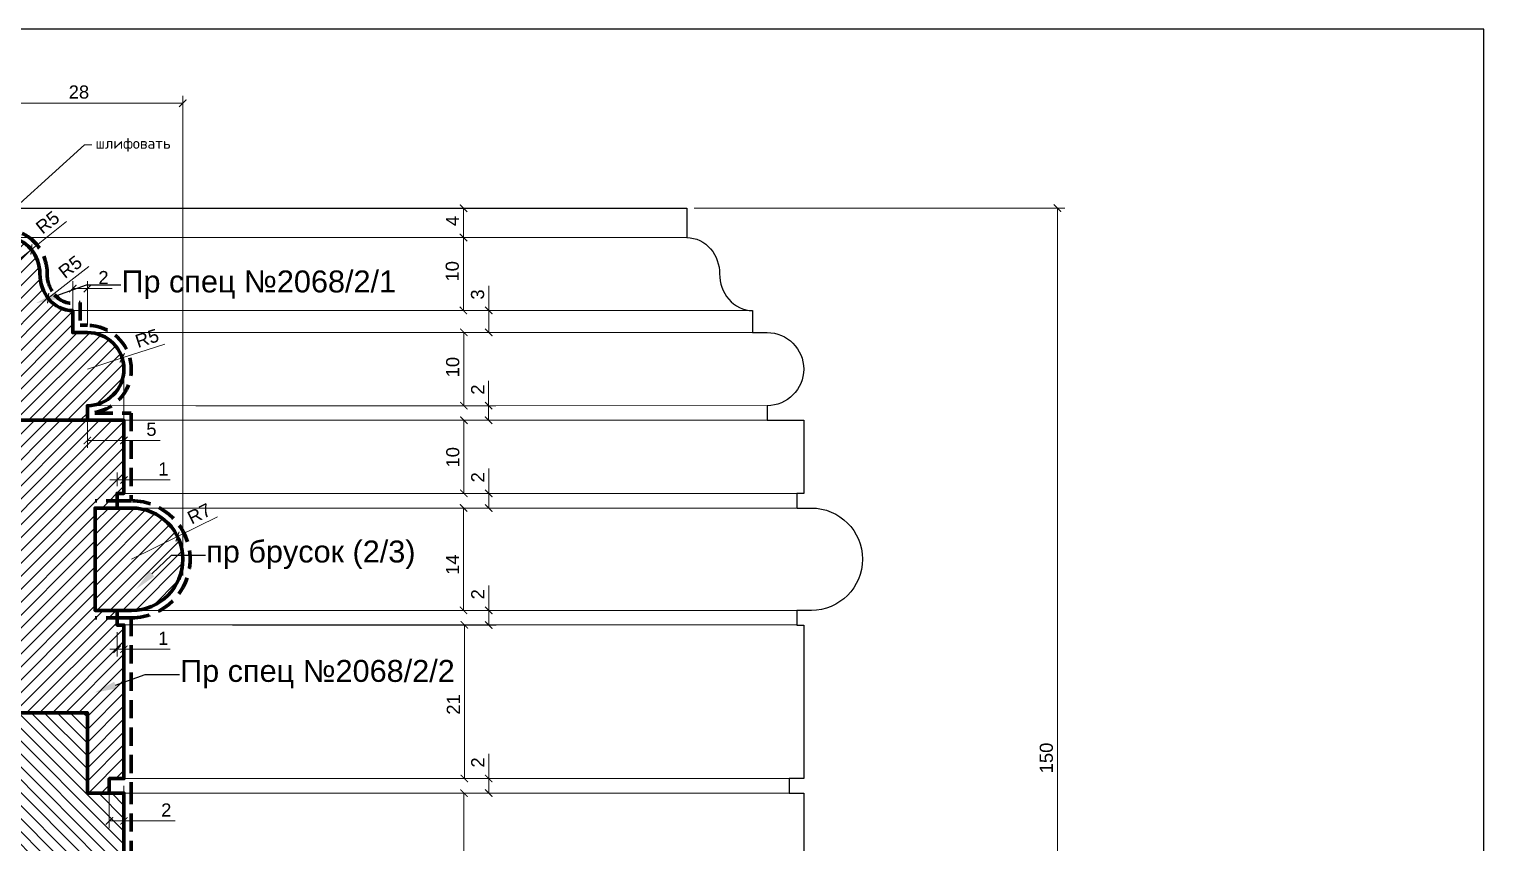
# Model space of a CAD drawing. Header units: inches. Extents: x 376 to 676, y 524 to 724.
# Drawn here: x 476.7 to 675.7, y 612.7 to 724 of the extents above; entities that cross this region are included whole.
import ezdxf
from ezdxf import colors
from ezdxf.entities.mleader import LeaderData, LeaderLine
from ezdxf.math import Vec2, Vec3

# ---------------------------------------------------------------- set-up
doc = ezdxf.new("R2010")
doc.units = ezdxf.units.IN
doc.header["$MEASUREMENT"] = 0
doc.linetypes.add('HIDDEN', pattern=[0.375, 0.25, -0.125])
doc.layers.add('Outside panel', color=7, linetype='Continuous', lineweight=18, true_color=0x7f5e57)
doc.layers.add('линия 50', color=1, linetype='Continuous', lineweight=140)
doc.layers.add('служебный слой РАЗМЕРЫ', color=7, linetype='Continuous', lineweight=9)
doc.layers.add('размеры в модели', color=7, linetype='Continuous')
doc.styles.get("Standard").update_dxf_attribs({"font": 'arial.ttf'})
doc.styles.add('ЕСКД профили текст', font='isocpeur.ttf')
doc.dimstyles.new('M_1', dxfattribs={"dimtxt": 1.8, "dimasz": 1, "dimexe": 1, "dimexo": 1, "dimgap": 0.6, "dimtad": 1, "dimdec": 0, "dimdsep": 46, "dimtxsty": 'Standard', "dimblk": 'ARCHTICK', "dimcen": -5, "dimclrd": 7, "dimclre": 7, "dimclrt": 7, "dimadec": 0, "dimazin": 0, "dimtfac": 1, "dimtdec": 0, "dimtmove": 0, "dimatfit": 3, "dimfxl": 1, "dimtolj": 1, "dimtzin": 0, "dimlwd": 5, "dimlwe": 5, "dimarcsym": 0})
pattern_1 = [(45, (-314001.0152, 91776.9264), (-0.8838834765, 0.8838834765), [])]

# ---------------------------------------------------------------- blocks, each defined once
blk = doc.blocks.new('_ArchTick')
at = {"color": 0, "linetype": 'ByBlock', "const_width": 0.15}
blk.add_lwpolyline([(-0.5, -0.5), (0.5, 0.5)], dxfattribs=at)
blk = doc.blocks.new('*D41')
at = {"color": 7, "lineweight": 5, "ltscale": 1000, "transparency": 16777216}
for p, q in [((567.66, 699.48), (618.39, 699.48)), ((617.39, 699.48), (617.39, 549.48)), ((583.66, 549.48), (618.39, 549.48))]:
    blk.add_line(p, q, dxfattribs=at)
at = {"layer": 'Defpoints', "color": 0, "ltscale": 1000, "transparency": 16777216}
for p in [(566.66, 699.48), (582.66, 549.48), (617.39, 549.48)]:
    blk.add_point(p, dxfattribs=at)
at = {"color": 7, "lineweight": 5, "ltscale": 1000, "transparency": 16777216}
for p, rotation in [((617.39, 699.48), 90), ((617.39, 549.48), 270)]:
    blk.add_blockref('_ArchTick', p, dxfattribs=dict(at, rotation=rotation))
at = {"color": 7, "ltscale": 1000, "transparency": 16777216, "insert": (615.87, 624.27), "char_height": 1.8, "attachment_point": 5, "rotation": 90}
blk.add_mtext('\\A1;150', dxfattribs=at)
blk = doc.blocks.new('*D28')
at = {"layer": 'Defpoints', "color": 0, "ltscale": 1000, "transparency": 16777216}
for p in [(483.48, 690.43), (479.29, 687.16)]:
    blk.add_point(p, dxfattribs=at)
at = {"layer": 'размеры в модели', "color": 7, "lineweight": 5, "ltscale": 1000, "transparency": 16777216}
blk.add_line((484.86, 691.51), (479.29, 687.16), dxfattribs=at)
at = {"layer": 'размеры в модели', "color": 7, "lineweight": 5, "ltscale": 1000, "transparency": 16777216, "rotation": 217.9618889464225}
blk.add_blockref('_ArchTick', (479.29, 687.16), dxfattribs=at)
at = {"layer": 'размеры в модели', "color": 7, "ltscale": 1000, "transparency": 16777216, "insert": (482.31, 691.44), "char_height": 1.8, "attachment_point": 5, "rotation": 37.9619}
blk.add_mtext('\\A1;R5', dxfattribs=at)
blk = doc.blocks.new('*D27')
at = {"layer": 'Defpoints', "color": 0, "ltscale": 1000, "transparency": 16777216}
for p in [(477, 693.81), (472.85, 690.5)]:
    blk.add_point(p, dxfattribs=at)
at = {"layer": 'размеры в модели', "color": 7, "lineweight": 5, "ltscale": 1000, "transparency": 16777216}
for p in [(481.78, 697.63), (472.85, 690.5)]:
    blk.add_line(p, (477, 693.81), dxfattribs=at)
at = {"layer": 'размеры в модели', "color": 7, "lineweight": 5, "ltscale": 1000, "transparency": 16777216, "rotation": 218.626847684397}
blk.add_blockref('_ArchTick', (477, 693.81), dxfattribs=at)
at = {"layer": 'размеры в модели', "color": 7, "ltscale": 1000, "transparency": 16777216, "insert": (479.22, 697.53), "char_height": 1.8, "attachment_point": 5, "rotation": 38.6268}
blk.add_mtext('\\A1;R5', dxfattribs=at)
blk = doc.blocks.new('*D26')
at = {"layer": 'Defpoints', "color": 0, "ltscale": 1000, "transparency": 16777216}
for p in [(497.71, 713.83), (469.66, 696.22), (497.71, 648.22)]:
    blk.add_point(p, dxfattribs=at)
at = {"layer": 'размеры в модели', "color": 7, "lineweight": 5, "ltscale": 1000, "transparency": 16777216}
for p, q in [((469.66, 697.22), (469.66, 714.83)), ((497.71, 649.22), (497.71, 714.83)), ((469.66, 713.83), (497.71, 713.83))]:
    blk.add_line(p, q, dxfattribs=at)
at = {"layer": 'размеры в модели', "color": 7, "lineweight": 5, "ltscale": 1000, "transparency": 16777216, "rotation": 180}
blk.add_blockref('_ArchTick', (469.66, 713.83), dxfattribs=at)
at = {"layer": 'размеры в модели', "color": 7, "lineweight": 5, "ltscale": 1000, "transparency": 16777216}
blk.add_blockref('_ArchTick', (497.71, 713.83), dxfattribs=at)
at = {"layer": 'размеры в модели', "color": 7, "ltscale": 1000, "transparency": 16777216, "insert": (483.5, 715.35), "char_height": 1.8, "attachment_point": 5}
blk.add_mtext('\\A1;28', dxfattribs=at)
blk = doc.blocks.new('*D24')
at = {"layer": 'Defpoints', "color": 0, "ltscale": 1000, "transparency": 16777216}
for p in [(487.66, 621.46), (489.66, 621.46), (489.66, 615.66)]:
    blk.add_point(p, dxfattribs=at)
at = {"layer": 'размеры в модели', "color": 7, "lineweight": 5, "ltscale": 1000, "transparency": 16777216}
for p, q in [((487.66, 620.46), (487.66, 614.66)), ((489.66, 620.46), (489.66, 614.66)), ((487.66, 615.66), (489.66, 615.66)), ((489.66, 615.66), (496.65, 615.66))]:
    blk.add_line(p, q, dxfattribs=at)
at = {"layer": 'размеры в модели', "color": 7, "lineweight": 5, "ltscale": 1000, "transparency": 16777216, "rotation": 180}
blk.add_blockref('_ArchTick', (487.66, 615.66), dxfattribs=at)
at = {"layer": 'размеры в модели', "color": 7, "lineweight": 5, "ltscale": 1000, "transparency": 16777216}
blk.add_blockref('_ArchTick', (489.66, 615.66), dxfattribs=at)
at = {"layer": 'размеры в модели', "color": 7, "ltscale": 1000, "transparency": 16777216, "insert": (495.45, 617.16), "char_height": 1.8, "attachment_point": 5}
blk.add_mtext('\\A1;2', dxfattribs=at)
blk = doc.blocks.new('*D23')
at = {"layer": 'Defpoints', "color": 0, "ltscale": 1000, "transparency": 16777216}
for p in [(488.71, 642.46), (489.66, 642.46), (489.66, 639.14)]:
    blk.add_point(p, dxfattribs=at)
at = {"layer": 'размеры в модели', "color": 7, "lineweight": 5, "ltscale": 1000, "transparency": 16777216}
for p, q in [((488.71, 641.46), (488.71, 638.14)), ((489.66, 641.46), (489.66, 638.14)), ((488.71, 639.14), (487.71, 639.14)), ((488.71, 639.14), (489.66, 639.14)), ((489.66, 639.14), (495.98, 639.14))]:
    blk.add_line(p, q, dxfattribs=at)
blk.add_blockref('_ArchTick', (488.71, 639.14), dxfattribs=at)
at = {"layer": 'размеры в модели', "color": 7, "lineweight": 5, "ltscale": 1000, "transparency": 16777216, "rotation": 180}
blk.add_blockref('_ArchTick', (489.66, 639.14), dxfattribs=at)
at = {"layer": 'размеры в модели', "color": 7, "ltscale": 1000, "transparency": 16777216, "insert": (495.04, 640.64), "char_height": 1.8, "attachment_point": 5}
blk.add_mtext('\\A1;1', dxfattribs=at)
blk = doc.blocks.new('*D22')
at = {"layer": 'Defpoints', "color": 0, "ltscale": 1000, "transparency": 16777216}
for p in [(489.66, 662.3), (488.71, 660.46), (489.66, 660.46)]:
    blk.add_point(p, dxfattribs=at)
at = {"layer": 'размеры в модели', "color": 7, "lineweight": 5, "ltscale": 1000, "transparency": 16777216}
for p, q in [((488.71, 661.46), (488.71, 663.3)), ((489.66, 661.46), (489.66, 663.3)), ((488.71, 662.3), (487.71, 662.3)), ((488.71, 662.3), (489.66, 662.3)), ((489.66, 662.3), (495.98, 662.3))]:
    blk.add_line(p, q, dxfattribs=at)
blk.add_blockref('_ArchTick', (488.71, 662.3), dxfattribs=at)
at = {"layer": 'размеры в модели', "color": 7, "lineweight": 5, "ltscale": 1000, "transparency": 16777216, "rotation": 180}
blk.add_blockref('_ArchTick', (489.66, 662.3), dxfattribs=at)
at = {"layer": 'размеры в модели', "color": 7, "ltscale": 1000, "transparency": 16777216, "insert": (495.05, 663.8), "char_height": 1.8, "attachment_point": 5}
blk.add_mtext('\\A1;1', dxfattribs=at)
blk = doc.blocks.new('*D21')
at = {"layer": 'Defpoints', "color": 0, "ltscale": 1000, "transparency": 16777216}
for p in [(489.65, 677.8), (484.66, 672.46), (489.65, 667.7)]:
    blk.add_point(p, dxfattribs=at)
at = {"layer": 'размеры в модели', "color": 7, "lineweight": 5, "ltscale": 1000, "transparency": 16777216}
for p, q in [((489.65, 676.8), (489.65, 666.7)), ((484.66, 671.46), (484.66, 666.7)), ((484.66, 667.7), (489.65, 667.7)), ((489.65, 667.7), (494.62, 667.7))]:
    blk.add_line(p, q, dxfattribs=at)
at = {"layer": 'размеры в модели', "color": 7, "lineweight": 5, "ltscale": 1000, "transparency": 16777216, "rotation": 180}
blk.add_blockref('_ArchTick', (484.66, 667.7), dxfattribs=at)
at = {"layer": 'размеры в модели', "color": 7, "lineweight": 5, "ltscale": 1000, "transparency": 16777216}
blk.add_blockref('_ArchTick', (489.65, 667.7), dxfattribs=at)
at = {"layer": 'размеры в модели', "color": 7, "ltscale": 1000, "transparency": 16777216, "insert": (493.42, 669.22), "char_height": 1.8, "attachment_point": 5}
blk.add_mtext('\\A1;5', dxfattribs=at)
blk = doc.blocks.new('*D20')
at = {"layer": 'Defpoints', "color": 0, "ltscale": 1000, "transparency": 16777216}
for p in [(484.66, 688.47), (482.66, 682.48), (484.66, 682.46)]:
    blk.add_point(p, dxfattribs=at)
at = {"layer": 'размеры в модели', "color": 7, "lineweight": 5, "ltscale": 1000, "transparency": 16777216}
for p, q in [((482.66, 683.48), (482.66, 689.47)), ((484.66, 683.46), (484.66, 689.47)), ((482.66, 688.47), (484.66, 688.47)), ((484.66, 688.47), (488.05, 688.47))]:
    blk.add_line(p, q, dxfattribs=at)
at = {"layer": 'размеры в модели', "color": 7, "lineweight": 5, "ltscale": 1000, "transparency": 16777216, "rotation": 180}
blk.add_blockref('_ArchTick', (482.66, 688.47), dxfattribs=at)
at = {"layer": 'размеры в модели', "color": 7, "lineweight": 5, "ltscale": 1000, "transparency": 16777216}
blk.add_blockref('_ArchTick', (484.66, 688.47), dxfattribs=at)
at = {"layer": 'размеры в модели', "color": 7, "ltscale": 1000, "transparency": 16777216, "insert": (486.86, 689.98), "char_height": 1.8, "attachment_point": 5}
blk.add_mtext('\\A1;2', dxfattribs=at)
blk = doc.blocks.new('*D19')
at = {"color": 7, "lineweight": 5, "ltscale": 1000, "transparency": 16777216}
for p, q in [((488.49, 699.46), (537.12, 699.46)), ((536.12, 695.46), (536.12, 699.46)), ((488.49, 695.46), (537.12, 695.46))]:
    blk.add_line(p, q, dxfattribs=at)
at = {"layer": 'Defpoints', "color": 0, "ltscale": 1000, "transparency": 16777216}
for p in [(487.49, 699.46), (536.12, 699.46), (487.49, 695.46)]:
    blk.add_point(p, dxfattribs=at)
at = {"color": 7, "lineweight": 5, "ltscale": 1000, "transparency": 16777216}
for p, rotation in [((536.12, 699.46), 90), ((536.12, 695.46), 270)]:
    blk.add_blockref('_ArchTick', p, dxfattribs=dict(at, rotation=rotation))
at = {"color": 7, "ltscale": 1000, "transparency": 16777216, "insert": (534.62, 697.71), "char_height": 1.8, "attachment_point": 5, "rotation": 90}
blk.add_mtext('\\A1;4', dxfattribs=at)
blk = doc.blocks.new('*D18')
at = {"color": 7, "lineweight": 5, "ltscale": 1000, "transparency": 16777216}
for p, q in [((488.49, 695.46), (537.1, 695.46)), ((536.1, 685.48), (536.1, 695.46)), ((497.49, 685.48), (537.1, 685.48))]:
    blk.add_line(p, q, dxfattribs=at)
at = {"layer": 'Defpoints', "color": 0, "ltscale": 1000, "transparency": 16777216}
for p in [(487.49, 695.46), (536.1, 695.46), (496.49, 685.48)]:
    blk.add_point(p, dxfattribs=at)
at = {"color": 7, "lineweight": 5, "ltscale": 1000, "transparency": 16777216}
for p, rotation in [((536.1, 695.46), 90), ((536.1, 685.48), 270)]:
    blk.add_blockref('_ArchTick', p, dxfattribs=dict(at, rotation=rotation))
at = {"color": 7, "ltscale": 1000, "transparency": 16777216, "insert": (534.59, 690.84), "char_height": 1.8, "attachment_point": 5, "rotation": 90}
blk.add_mtext('\\A1;10', dxfattribs=at)
blk = doc.blocks.new('*D17')
at = {"color": 7, "lineweight": 5, "ltscale": 1000, "transparency": 16777216}
for p, q in [((499.49, 682.48), (537.17, 682.48)), ((536.17, 672.46), (536.17, 682.48)), ((499.49, 672.46), (537.17, 672.46))]:
    blk.add_line(p, q, dxfattribs=at)
at = {"layer": 'Defpoints', "color": 0, "ltscale": 1000, "transparency": 16777216}
for p in [(498.49, 682.48), (536.17, 682.48), (498.49, 672.46)]:
    blk.add_point(p, dxfattribs=at)
at = {"color": 7, "lineweight": 5, "ltscale": 1000, "transparency": 16777216}
for p, rotation in [((536.17, 682.48), 90), ((536.17, 672.46), 270)]:
    blk.add_blockref('_ArchTick', p, dxfattribs=dict(at, rotation=rotation))
at = {"color": 7, "ltscale": 1000, "transparency": 16777216, "insert": (534.65, 677.73), "char_height": 1.8, "attachment_point": 5, "rotation": 90}
blk.add_mtext('\\A1;10', dxfattribs=at)
blk = doc.blocks.new('*D16')
at = {"color": 7, "lineweight": 5, "ltscale": 1000, "transparency": 16777216}
for p, q in [((504.49, 670.46), (537.17, 670.46)), ((536.17, 660.46), (536.17, 670.46)), ((504.49, 660.46), (537.17, 660.46))]:
    blk.add_line(p, q, dxfattribs=at)
at = {"layer": 'Defpoints', "color": 0, "ltscale": 1000, "transparency": 16777216}
for p in [(503.49, 670.46), (536.17, 670.46), (503.49, 660.46)]:
    blk.add_point(p, dxfattribs=at)
at = {"color": 7, "lineweight": 5, "ltscale": 1000, "transparency": 16777216}
for p, rotation in [((536.17, 670.46), 90), ((536.17, 660.46), 270)]:
    blk.add_blockref('_ArchTick', p, dxfattribs=dict(at, rotation=rotation))
at = {"color": 7, "ltscale": 1000, "transparency": 16777216, "insert": (534.66, 665.4), "char_height": 1.8, "attachment_point": 5, "rotation": 90}
blk.add_mtext('\\A1;10', dxfattribs=at)
blk = doc.blocks.new('*D15')
at = {"color": 7, "lineweight": 5, "ltscale": 1000, "transparency": 16777216}
for p, q in [((539.57, 685.48), (539.57, 688.86)), ((504.49, 685.48), (540.57, 685.48)), ((539.57, 682.48), (539.57, 685.48)), ((504.49, 682.48), (540.57, 682.48))]:
    blk.add_line(p, q, dxfattribs=at)
at = {"layer": 'Defpoints', "color": 0, "ltscale": 1000, "transparency": 16777216}
for p in [(503.49, 685.48), (503.49, 682.48), (539.57, 682.48)]:
    blk.add_point(p, dxfattribs=at)
at = {"color": 7, "lineweight": 5, "ltscale": 1000, "transparency": 16777216}
for p, rotation in [((539.57, 685.48), 90), ((539.57, 682.48), 270)]:
    blk.add_blockref('_ArchTick', p, dxfattribs=dict(at, rotation=rotation))
at = {"color": 7, "ltscale": 1000, "transparency": 16777216, "insert": (538.05, 687.67), "char_height": 1.8, "attachment_point": 5, "rotation": 90}
blk.add_mtext('\\A1;3', dxfattribs=at)
blk = doc.blocks.new('*D14')
at = {"color": 7, "lineweight": 5, "ltscale": 1000, "transparency": 16777216}
for p, q in [((539.56, 672.46), (539.56, 675.85)), ((504.48, 672.46), (540.56, 672.46)), ((539.56, 670.46), (539.56, 672.46)), ((504.48, 670.46), (540.56, 670.46))]:
    blk.add_line(p, q, dxfattribs=at)
at = {"layer": 'Defpoints', "color": 0, "ltscale": 1000, "transparency": 16777216}
for p in [(503.48, 672.46), (503.48, 670.46), (539.56, 670.46)]:
    blk.add_point(p, dxfattribs=at)
at = {"color": 7, "lineweight": 5, "ltscale": 1000, "transparency": 16777216}
for p, rotation in [((539.56, 672.46), 90), ((539.56, 670.46), 270)]:
    blk.add_blockref('_ArchTick', p, dxfattribs=dict(at, rotation=rotation))
at = {"color": 7, "ltscale": 1000, "transparency": 16777216, "insert": (538.06, 674.66), "char_height": 1.8, "attachment_point": 5, "rotation": 90}
blk.add_mtext('\\A1;2', dxfattribs=at)
blk = doc.blocks.new('*D13')
at = {"color": 7, "lineweight": 5, "ltscale": 1000, "transparency": 16777216}
for p, q in [((539.57, 660.46), (539.57, 663.85)), ((504.49, 660.46), (540.57, 660.46)), ((539.57, 658.46), (539.57, 660.46)), ((504.49, 658.46), (540.57, 658.46))]:
    blk.add_line(p, q, dxfattribs=at)
at = {"layer": 'Defpoints', "color": 0, "ltscale": 1000, "transparency": 16777216}
for p in [(503.49, 660.46), (503.49, 658.46), (539.57, 658.46)]:
    blk.add_point(p, dxfattribs=at)
at = {"color": 7, "lineweight": 5, "ltscale": 1000, "transparency": 16777216}
for p, rotation in [((539.57, 660.46), 90), ((539.57, 658.46), 270)]:
    blk.add_blockref('_ArchTick', p, dxfattribs=dict(at, rotation=rotation))
at = {"color": 7, "ltscale": 1000, "transparency": 16777216, "insert": (538.07, 662.66), "char_height": 1.8, "attachment_point": 5, "rotation": 90}
blk.add_mtext('\\A1;2', dxfattribs=at)
blk = doc.blocks.new('*D12')
at = {"color": 7, "lineweight": 5, "ltscale": 1000, "transparency": 16777216}
for p, q in [((539.57, 644.46), (539.57, 647.85)), ((504.49, 644.46), (540.57, 644.46)), ((539.57, 642.46), (539.57, 644.46)), ((504.49, 642.46), (540.57, 642.46))]:
    blk.add_line(p, q, dxfattribs=at)
at = {"layer": 'Defpoints', "color": 0, "ltscale": 1000, "transparency": 16777216}
for p in [(503.49, 644.46), (503.49, 642.46), (539.57, 642.46)]:
    blk.add_point(p, dxfattribs=at)
at = {"color": 7, "lineweight": 5, "ltscale": 1000, "transparency": 16777216}
for p, rotation in [((539.57, 644.46), 90), ((539.57, 642.46), 270)]:
    blk.add_blockref('_ArchTick', p, dxfattribs=dict(at, rotation=rotation))
at = {"color": 7, "ltscale": 1000, "transparency": 16777216, "insert": (538.07, 646.66), "char_height": 1.8, "attachment_point": 5, "rotation": 90}
blk.add_mtext('\\A1;2', dxfattribs=at)
blk = doc.blocks.new('*D11')
at = {"layer": 'Defpoints', "color": 0, "ltscale": 1000, "transparency": 16777216}
for p in [(489.42, 679), (484.66, 677.46)]:
    blk.add_point(p, dxfattribs=at)
at = {"layer": 'размеры в модели', "color": 7, "lineweight": 5, "ltscale": 1000, "transparency": 16777216}
for p in [(495.24, 680.87), (484.66, 677.46)]:
    blk.add_line(p, (489.42, 679), dxfattribs=at)
at = {"layer": 'размеры в модели', "color": 7, "lineweight": 5, "ltscale": 1000, "transparency": 16777216, "rotation": 197.8683448910945}
blk.add_blockref('_ArchTick', (489.42, 679), dxfattribs=at)
at = {"layer": 'размеры в модели', "color": 7, "ltscale": 1000, "transparency": 16777216, "insert": (492.82, 681.68), "char_height": 1.8, "attachment_point": 5, "rotation": 17.8683}
blk.add_mtext('\\A1;R5', dxfattribs=at)
blk = doc.blocks.new('*D10')
at = {"layer": 'Defpoints', "color": 0, "ltscale": 1000, "transparency": 16777216}
for p in [(496.99, 654.56), (490.71, 651.46)]:
    blk.add_point(p, dxfattribs=at)
at = {"layer": 'размеры в модели', "color": 7, "lineweight": 5, "ltscale": 1000, "transparency": 16777216}
for p in [(502.46, 657.26), (490.71, 651.46)]:
    blk.add_line(p, (496.99, 654.56), dxfattribs=at)
at = {"layer": 'размеры в модели', "color": 7, "lineweight": 5, "ltscale": 1000, "transparency": 16777216, "rotation": 206.2521219031796}
blk.add_blockref('_ArchTick', (496.99, 654.56), dxfattribs=at)
at = {"layer": 'размеры в модели', "color": 7, "ltscale": 1000, "transparency": 16777216, "insert": (499.96, 657.69), "char_height": 1.8, "attachment_point": 5, "rotation": 26.2521}
blk.add_mtext('\\A1;R7', dxfattribs=at)
blk = doc.blocks.new('*D9')
at = {"color": 7, "lineweight": 5, "ltscale": 1000, "transparency": 16777216}
for p, q in [((500.54, 658.46), (537.13, 658.46)), ((536.13, 644.46), (536.13, 658.46)), ((500.54, 644.46), (537.13, 644.46))]:
    blk.add_line(p, q, dxfattribs=at)
at = {"layer": 'Defpoints', "color": 0, "ltscale": 1000, "transparency": 16777216}
for p in [(499.54, 658.46), (536.13, 658.46), (499.54, 644.46)]:
    blk.add_point(p, dxfattribs=at)
at = {"color": 7, "lineweight": 5, "ltscale": 1000, "transparency": 16777216}
for p, rotation in [((536.13, 658.46), 90), ((536.13, 644.46), 270)]:
    blk.add_blockref('_ArchTick', p, dxfattribs=dict(at, rotation=rotation))
at = {"color": 7, "ltscale": 1000, "transparency": 16777216, "insert": (534.62, 650.72), "char_height": 1.8, "attachment_point": 5, "rotation": 90}
blk.add_mtext('\\A1;14', dxfattribs=at)
blk = doc.blocks.new('*D8')
at = {"color": 7, "lineweight": 5, "ltscale": 1000, "transparency": 16777216}
for p, q in [((504.49, 642.48), (537.24, 642.48)), ((536.24, 621.46), (536.24, 642.48)), ((504.49, 621.46), (537.24, 621.46))]:
    blk.add_line(p, q, dxfattribs=at)
at = {"layer": 'Defpoints', "color": 0, "ltscale": 1000, "transparency": 16777216}
for p in [(503.49, 642.48), (536.24, 642.48), (503.49, 621.46)]:
    blk.add_point(p, dxfattribs=at)
at = {"color": 7, "lineweight": 5, "ltscale": 1000, "transparency": 16777216}
for p, rotation in [((536.24, 642.48), 90), ((536.24, 621.46), 270)]:
    blk.add_blockref('_ArchTick', p, dxfattribs=dict(at, rotation=rotation))
at = {"color": 7, "ltscale": 1000, "transparency": 16777216, "insert": (534.73, 631.59), "char_height": 1.8, "attachment_point": 5, "rotation": 90}
blk.add_mtext('\\A1;21', dxfattribs=at)
blk = doc.blocks.new('*D7')
at = {"color": 7, "lineweight": 5, "ltscale": 1000, "transparency": 16777216}
for p, q in [((539.57, 621.46), (539.57, 624.85)), ((504.49, 621.46), (540.57, 621.46)), ((539.57, 619.46), (539.57, 621.46)), ((504.49, 619.46), (540.57, 619.46))]:
    blk.add_line(p, q, dxfattribs=at)
at = {"layer": 'Defpoints', "color": 0, "ltscale": 1000, "transparency": 16777216}
for p in [(503.49, 621.46), (503.49, 619.46), (539.57, 619.46)]:
    blk.add_point(p, dxfattribs=at)
at = {"color": 7, "lineweight": 5, "ltscale": 1000, "transparency": 16777216}
for p, rotation in [((539.57, 621.46), 90), ((539.57, 619.46), 270)]:
    blk.add_blockref('_ArchTick', p, dxfattribs=dict(at, rotation=rotation))
at = {"color": 7, "ltscale": 1000, "transparency": 16777216, "insert": (538.07, 623.66), "char_height": 1.8, "attachment_point": 5, "rotation": 90}
blk.add_mtext('\\A1;2', dxfattribs=at)
blk = doc.blocks.new('*D6')
at = {"color": 7, "lineweight": 5, "ltscale": 1000, "transparency": 16777216}
for p, q in [((504.49, 619.46), (537.18, 619.46)), ((536.18, 573.46), (536.18, 619.46)), ((504.49, 573.46), (537.18, 573.46))]:
    blk.add_line(p, q, dxfattribs=at)
at = {"layer": 'Defpoints', "color": 0, "ltscale": 1000, "transparency": 16777216}
for p in [(503.49, 619.46), (536.18, 619.46), (503.49, 573.46)]:
    blk.add_point(p, dxfattribs=at)
at = {"color": 7, "lineweight": 5, "ltscale": 1000, "transparency": 16777216}
for p, rotation in [((536.18, 619.46), 90), ((536.18, 573.46), 270)]:
    blk.add_blockref('_ArchTick', p, dxfattribs=dict(at, rotation=rotation))
at = {"color": 7, "ltscale": 1000, "transparency": 16777216, "insert": (534.66, 594.68), "char_height": 1.8, "attachment_point": 5, "rotation": 90}
blk.add_mtext('\\A1;46', dxfattribs=at)

msp = doc.modelspace()

# ---------------------------------------------------------------- hatches: boundary and pattern name
at = {"layer": 'Outside panel', "ltscale": 1000}
h = msp.add_hatch(dxfattribs=at)
h.set_pattern_fill('ANSI31', color=256, scale=10)
h.set_pattern_definition(pattern_1)
h.paths.add_polyline_path([(473.66, 695.46), (473.66, 699.46), (469.66, 699.46), (469.66, 670.46), (484.66, 670.46), (484.66, 672.46, 0.999984), (484.66, 682.46), (482.66, 682.46), (482.66, 685.46, -0.220467), (479.4, 687.02, -0.17915), (478.16, 690.5, 0.175789), (476.93, 693.9, 0.220477)])
h.paths.add_polyline_path([(478.82, 683.07, -1), (478.77, 683.04, -1)], flags=16)
h = msp.add_hatch(dxfattribs=at)
h.set_pattern_fill('ANSI31', color=256, scale=10)
h.set_pattern_definition([(45, (-309769.97, 95641.1793), (-0.8838834765, 0.8838834765), [])])
h.paths.add_polyline_path([(489.66, 670.46), (484.66, 670.46), (484.66, 670.46), (469.66, 670.46), (469.66, 630.46), (484.66, 630.46), (484.66, 619.46), (487.66, 619.46), (487.66, 621.46), (489.66, 621.46), (489.66, 642.46), (488.71, 642.46), (488.71, 644.46), (485.71, 644.46), (485.71, 658.46), (488.71, 658.46), (488.71, 660.46), (489.66, 660.46)])
h.paths.add_polyline_path([(479.25, 637.68, -1), (479.19, 637.71, -1)], flags=16)
h = msp.add_hatch(dxfattribs=at)
h.set_pattern_fill('ANSI31', color=256, scale=10)
h.set_pattern_definition(pattern_1)
h.paths.add_polyline_path([(490.71, 658.46), (485.71, 658.46), (485.71, 644.46), (490.71, 644.46, 1.000033)])
h.paths.add_polyline_path([(490.14, 647.51, -1), (490.08, 647.48, -1)], flags=16)
h = msp.add_hatch(dxfattribs=at)
h.set_pattern_fill('ANSI31', color=5, scale=10, angle=90)
h.set_pattern_definition([(135, (-309769.97, 95641.1793), (-0.8838834765, -0.8838834765), [])])
h.paths.add_polyline_path([(489.66, 619.46), (484.66, 619.46), (484.66, 630.46), (469.66, 630.46), (469.66, 549.46), (483.66, 549.46), (483.66, 563.46), (489.66, 563.46)])
h.paths.add_polyline_path([(478.82, 581.75, -1), (478.77, 581.71, -1)], flags=16)

# ---------------------------------------------------------------- linework, layer by layer
at = {"color": 7, "lineweight": 15, "ltscale": 1000}
for p, q in [((473.66, 695.46), (566.66, 695.48)), ((482.66, 685.48), (575.35, 685.48)), ((482.66, 682.48), (575.66, 682.48)), ((484.66, 672.46), (578.04, 672.48)), ((489.66, 670.46), (577.66, 670.48)), ((488.74, 660.46), (581.78, 660.46)), ((488.61, 658.46), (581.65, 658.46)), ((488.67, 644.46), (581.71, 644.46)), ((488.73, 642.48), (581.71, 642.48)), ((489.66, 621.46), (582.66, 621.48)), ((489.66, 619.46), (580.66, 619.48))]:
    msp.add_line(p, q, dxfattribs=at)
at = {"color": 6, "ltscale": 1000}
msp.add_lwpolyline([(375.73, 523.97), (675.73, 523.97), (675.73, 723.97), (375.73, 723.97)], close=True, dxfattribs=at)
at = {"color": 7}
msp.add_lwpolyline([(593.74, 549.48), (469.66, 549.48), (469.66, 699.48), (566.66, 699.48)], dxfattribs=at)
for points in [[(566.66, 699.48), (566.66, 695.46, -0.220477), (569.93, 693.9, -0.175789), (571.16, 690.5, 0.17915), (572.4, 687.02, 0.220467), (575.66, 685.46), (575.66, 682.46), (577.66, 682.46, -0.999984), (577.66, 672.46), (577.66, 670.46)], [(577.66, 670.46), (577.71, 670.46), (582.66, 670.46), (582.66, 660.46), (581.71, 660.46), (581.71, 658.46), (583.71, 658.46, -0.999935), (583.71, 644.46), (581.71, 644.46)], [(581.71, 644.46), (581.71, 642.46), (582.66, 642.46), (582.66, 621.46), (580.66, 621.46), (580.66, 619.46), (582.66, 619.46), (582.66, 573.46), (585.66, 573.46, 0.414214), (593.66, 565.46), (593.66, 561.46, -1), (593.66, 549.46)]]:
    msp.add_lwpolyline(points, format="xyb", dxfattribs=at)
at = {"layer": 'линия 50', "color": 7}
for points in [[(469.66, 699.46), (473.66, 699.46), (473.66, 695.46, -0.220477), (476.93, 693.9, -0.175789), (478.16, 690.5, 0.17915), (479.4, 687.02, 0.220467), (482.66, 685.46), (482.66, 682.46), (484.66, 682.46, -0.999984), (484.66, 672.46), (484.66, 670.46), (469.66, 670.46)], [(485.71, 658.46), (490.71, 658.46, -0.999935), (490.71, 644.46), (485.71, 644.46)]]:
    msp.add_lwpolyline(points, format="xyb", close=True, dxfattribs=at)
at = {"layer": 'линия 50', "color": 1, "linetype": 'HIDDEN', "ltscale": 10, "true_color": 0xff0909}
for points in [[(474.66, 699.46), (474.66, 696.34, -0.171597), (477.7, 694.53, -0.175987), (479.16, 690.48, 0.179644), (480.17, 687.64, 0.301759), (483.66, 686.59), (483.66, 683.45), (484.66, 683.45, -0.919582), (485.66, 671.53)], [(485.66, 671.45), (490.66, 671.45), (490.66, 659.45), (489.71, 659.45), (489.71, 659.45), (490.71, 659.45, -0.999935), (490.71, 643.45), (489.71, 643.45)], [(489.71, 643.45), (489.71, 643.45), (490.66, 643.45), (490.66, 620.45), (490.66, 620.45), (490.66, 574.45), (493.73, 574.45, 0.500907), (501.66, 566.52), (501.66, 562.38, -0.930777), (500.66, 548.45)]]:
    msp.add_lwpolyline(points, format="xyb", dxfattribs=at)
at = {"layer": 'линия 50', "color": 7}
msp.add_lwpolyline([(469.66, 670.46), (469.66, 630.46), (484.66, 630.46), (484.66, 619.46), (487.66, 619.46), (487.66, 621.46), (489.66, 621.46), (489.66, 642.46), (488.71, 642.46), (488.71, 644.46), (485.71, 644.46), (485.71, 658.46), (488.71, 658.46), (488.71, 660.46), (489.66, 660.46), (489.66, 670.46), (484.71, 670.46)], close=True, dxfattribs=at)
at = {"layer": 'линия 50', "color": 1, "linetype": 'HIDDEN', "ltscale": 10, "true_color": 0xff0909}
for points in [[(489.71, 659.45), (485.72, 659.45)], [(489.71, 643.45), (485.72, 643.45)]]:
    msp.add_lwpolyline(points, dxfattribs=at)
at = {"layer": 'линия 50', "color": 7}
msp.add_lwpolyline([(483.66, 549.46), (469.66, 549.46), (469.66, 630.46), (484.66, 630.46), (484.66, 619.46), (489.66, 619.46), (489.66, 563.46), (483.66, 563.46), (483.66, 549.46)], dxfattribs=at)

# ---------------------------------------------------------------- dimensions: what is measured, and where the dimension line sits
at = {"color": 5, "ltscale": 1000}
for base, p1, p2, picture, middle in [((536.12, 699.46), (487.49, 695.46), (487.49, 699.46), '*D19', (536.12, 697.71)), ((617.39, 549.48), (566.66, 699.48), (582.66, 549.48), '*D41', (617.39, 624.27)), ((536.1, 695.46), (496.49, 685.48), (487.49, 695.46), '*D18', (536.1, 690.84)), ((539.57, 682.48), (503.49, 685.48), (503.49, 682.48), '*D15', (539.57, 687.67)), ((536.17, 682.48), (498.49, 672.46), (498.49, 682.48), '*D17', (536.17, 677.73)), ((539.56, 670.46), (503.48, 672.46), (503.48, 670.46), '*D14', (539.56, 674.66)), ((536.17, 670.46), (503.49, 660.46), (503.49, 670.46), '*D16', (536.17, 665.4)), ((539.57, 658.46), (503.49, 660.46), (503.49, 658.46), '*D13', (539.57, 662.66)), ((536.13, 658.46), (499.54, 644.46), (499.54, 658.46), '*D9', (536.13, 650.72)), ((539.57, 642.46), (503.49, 644.46), (503.49, 642.46), '*D12', (539.57, 646.66)), ((536.24, 642.48), (503.49, 621.46), (503.49, 642.48), '*D8', (536.24, 631.59)), ((539.57, 619.46), (503.49, 621.46), (503.49, 619.46), '*D7', (539.57, 623.66)), ((536.18, 619.46), (503.49, 573.46), (503.49, 619.46), '*D6', (536.18, 594.68))]:
    dim = msp.add_linear_dim(base=base, p1=p1, p2=p2, angle=90, dimstyle='M_1', dxfattribs=at)
    dim.commit()
    dim.dimension.update_dxf_attribs({"geometry": picture, "text_midpoint": middle, "dimtype": 128})
at = {"layer": 'размеры в модели', "color": 5, "ltscale": 1000}
for base, p1, p2, picture, middle in [((497.71, 713.83), (469.66, 696.22), (497.71, 648.22), '*D26', (483.5, 713.83)), ((484.66, 688.47), (482.66, 682.48), (484.66, 682.46), '*D20', (486.86, 688.47)), ((489.65, 667.7), (484.66, 672.46), (489.65, 677.8), '*D21', (493.42, 667.7)), ((489.66, 662.3), (488.71, 660.46), (489.66, 660.46), '*D22', (495.05, 662.3)), ((489.66, 639.14), (488.71, 642.46), (489.66, 642.46), '*D23', (495.04, 639.14)), ((489.66, 615.66), (487.66, 621.46), (489.66, 621.46), '*D24', (495.45, 615.66))]:
    dim = msp.add_linear_dim(base=base, p1=p1, p2=p2, dimstyle='M_1', dxfattribs=at)
    dim.commit()
    dim.dimension.update_dxf_attribs({"geometry": picture, "text_midpoint": middle, "dimtype": 128})
for center, mpoint, picture, middle in [((472.85, 690.5), (477, 693.81), '*D27', (479.22, 697.53)), ((484.66, 677.46), (489.42, 679), '*D11', (492.82, 681.68)), ((490.71, 651.46), (496.99, 654.56), '*D10', (499.96, 657.69))]:
    dim = msp.add_radius_dim(center=center, mpoint=mpoint, dimstyle='M_1', dxfattribs=at)
    dim.commit()
    dim.dimension.update_dxf_attribs({"geometry": picture, "text_midpoint": middle})
dim = msp.add_radius_dim(center=(483.48, 690.43), mpoint=(479.29, 687.16), dimstyle='M_1', dxfattribs=at)
dim.commit()
dim.dimension.update_dxf_attribs({"geometry": '*D28', "text_midpoint": (483.24, 690.24), "dimtype": 132})

# ---------------------------------------------------------------- leaders
at = {"color": 7, "ltscale": 1000}
ml = msp.add_multileader_mtext('Standard', dxfattribs=at)
ml.set_content('\\A1;Пр спец №2068/2/2  ', color=7)
ml.set_leader_properties()
ml.build(insert=Vec2(0, 0))
ml.multileader.update_dxf_attribs({"text_right_attachment_type": 6, "dogleg_length": 0.36, "arrow_head_size": 3})
ctx = ml.context
ctx.base_point, ctx.char_height, ctx.arrow_head_size, ctx.landing_gap_size, ctx.plane_origin = Vec3(497.26, 635.7), 3, 3, 0.09, Vec3(458.6, 628.64)
ctx.right_attachment = 6
notes = []
notes.append((ctx, [(1, (1, 1, 0), (492.58, 635.7), (1, 0), 4.68, [(0, [(485.66, 633.22)], 0, [])])]))
ctx.mtext.insert, ctx.mtext.flow_direction = Vec3(497.35, 637.68), 5
at = {"layer": 'размеры в модели', "color": 7, "ltscale": 1000}
ml = msp.add_multileader_mtext('Standard', dxfattribs=at)
ml.set_content('\\A1;Пр спец №2068/2/1  ', color=7)
ml.set_leader_properties()
ml.build(insert=Vec2(0, 0))
ml.multileader.update_dxf_attribs({"text_right_attachment_type": 6, "dogleg_length": 0.36, "arrow_head_size": 3})
ctx = ml.context
ctx.base_point, ctx.char_height, ctx.arrow_head_size, ctx.landing_gap_size, ctx.plane_origin = Vec3(489.23, 688.98), 3, 3, 0.09, Vec3(450.57, 681.91)
ctx.right_attachment = 6
notes.append((ctx, [(1, (1, 1, 0), (484.55, 688.98), (1, 0), 4.68, [(0, [(477.64, 686.49)], 0, [])])]))
ctx.mtext.insert, ctx.mtext.flow_direction = Vec3(489.32, 690.95), 5
ml = msp.add_multileader_mtext('Standard', dxfattribs=at)
ml.set_content('пр брусок (2/3)', color=7)
ml.set_leader_properties()
ml.build(insert=Vec2(0, 0))
ml.multileader.update_dxf_attribs({"text_right_attachment_type": 6, "dogleg_length": 0.36, "arrow_head_size": 3})
ctx = ml.context
ctx.base_point, ctx.char_height, ctx.arrow_head_size, ctx.landing_gap_size, ctx.plane_origin = Vec3(500.83, 652.03), 3, 3, 0.09, Vec3(459.07, 644.97)
ctx.right_attachment = 6
notes.append((ctx, [(1, (1, 1, 0), (496.15, 652.03), (1, 0), 4.68, [(0, [(491.32, 647.38)], 0, [])])]))
ctx.mtext.insert, ctx.mtext.flow_direction = Vec3(500.92, 654.01), 5
at = {"layer": 'служебный слой РАЗМЕРЫ'}
ml = msp.add_multileader_mtext('Standard', dxfattribs=at)
ml.set_content('\\A1;шлифовать', color=256, style='ЕСКД профили текст')
ml.set_leader_properties(color=256, linetype='ByLayer', lineweight=-1)
ml.build(insert=Vec2(0, 0))
ml.multileader.update_dxf_attribs({"dogleg_length": 1, "arrow_head_size": 1})
ctx = ml.context
ctx.base_point, ctx.char_height, ctx.arrow_head_size, ctx.landing_gap_size, ctx.plane_origin = Vec3(485.26, 708.12), 1.5, 1, 0.5, Vec3(498.74, 734.29)
notes.append((ctx, [(1, (1, 1, 0), (484.26, 708.12), (1, 0), 1, [(0, [(474.66, 699.46)], 0, [])])]))
ctx.mtext.insert, ctx.mtext.flow_direction = Vec3(485.76, 709.1), 5
for ctx, leaders in notes:
    for number, flags, end, landing, length, lines in leaders:
        leader = LeaderData()
        leader.index, (leader.has_last_leader_line, leader.has_dogleg_vector, leader.attachment_direction) = number, flags
        leader.last_leader_point, leader.dogleg_vector, leader.dogleg_length = Vec3(end), Vec3(landing), length
        for number, points, colour, breaks in lines:
            line = LeaderLine()
            line.index, line.vertices, line.color, line.breaks = number, Vec3.list(points), colors.encode_raw_color(colour), breaks
            leader.lines.append(line)
        ctx.leaders.append(leader)

doc.saveas('drawing.dxf')
